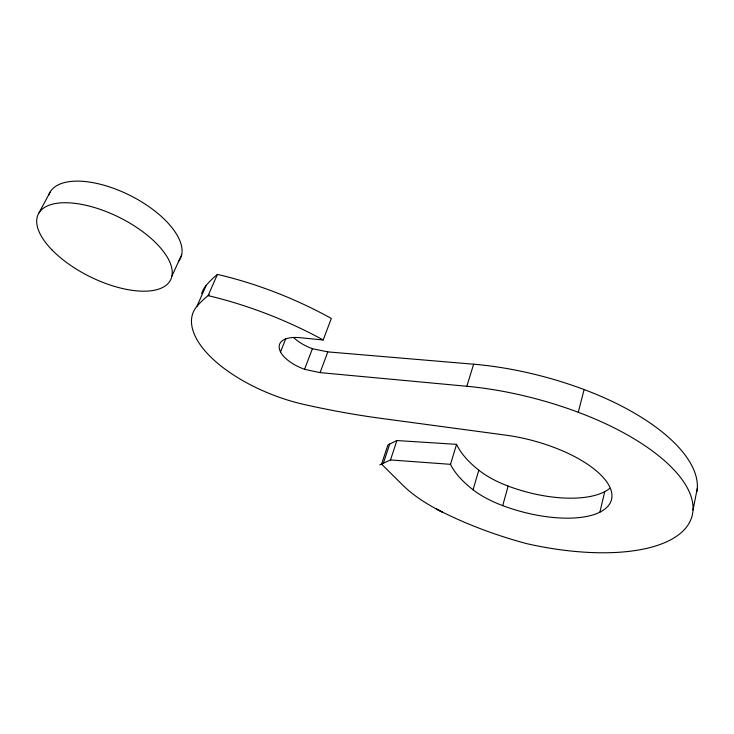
<?xml version="1.0" encoding="UTF-8"?>
<svg xmlns="http://www.w3.org/2000/svg" width="734" height="734" viewBox="0 0 734 734"><rect width="100%" height="100%" fill="white"/><g stroke="black" fill="none" stroke-linecap="round" stroke-linejoin="round"><path stroke-width="1.1" d="M693.006 510.038L697.3 488.349M379.808 464.888L390.497 459.943L450.502 464.328A126.487 52.444 14.6 0 0 473.072 489.789A65.537 26.497 15.6 0 0 502.707 505.625A84.85 34.764 15.5 0 0 599.88 512.167L604.733 491.642A87.107 37.076 15.4 0 0 609.871 488.275M604.733 491.642A84.116 35.764 15.3 0 1 508.13 486.091A64.977 27.259 15.5 0 1 478.788 470.191A125.367 53.921 14.4 0 1 456.576 444.345L396.901 440.547L387.956 444.896L381.561 464.081L402.782 485.174A116.779 46.646 16.1 0 0 434.372 507.9L442.235 512.038L436.17 508.873A204.483 86.117 15.1 0 0 526.572 543.619A172.719 71.207 15.6 0 0 690.988 519.277A172.719 71.207 15.6 0 0 578.282 412.279L584.099 389.552A185.335 78.51 15.6 0 0 473.623 364.202L327.814 351.889L312.418 348.696A30.534 14.194 21 0 1 293.793 337.723M502.707 505.625L508.13 486.091M473.072 489.789L478.788 470.191M450.502 464.328L456.576 444.345M285.865 338.447L280.535 351.944A30.819 13.818 20.9 0 0 304.555 369.321L320.061 372.615L466.833 386.267L473.623 364.202M390.497 459.943L396.901 440.547M383.332 463.255L389.726 444.033M320.061 372.615L327.814 351.889M280.535 351.944A34.681 15.57 20.8 0 1 300.013 337.695L323.189 339.989L331.318 318.473A190.932 79.988 21.8 0 0 217.411 274.406A301.059 135.707 16.7 0 0 206.116 285.489A109.201 50.453 21.3 0 0 201.657 293.481M304.555 369.321L312.418 348.696M217.411 274.406L208.126 295.628A303.867 132.092 16.8 0 0 196.923 306.362A110.219 49.114 21.2 0 0 198.932 342.833A102.439 45.49 21.3 0 0 304.05 404.462A770.241 491.064 33.2 0 0 384.543 418.83L506.634 435.262A92.337 37.764 15.6 0 1 563.373 451.226A87.869 36.049 15.5 0 1 599.88 512.167M196.923 306.362L206.116 285.489M171.93 276.03L181.674 254.781M38.957 212.97L50.27 191.813M209.3 294.71L208.126 295.628A192.565 77.74 21.7 0 1 323.189 339.989M466.833 386.267A186.95 76.327 15.7 0 1 578.282 412.279M584.099 389.552A171.215 73.235 15.4 0 1 696.933 491.642M48.829 194.868A73.143 33.938 26.7 0 1 131.606 196.226A73.143 33.938 26.7 0 1 178.362 261.689M52.197 250.129A73.868 33.067 26.4 0 0 167.985 283.581A73.868 33.067 26.4 0 0 93.273 207.181A73.868 33.067 26.4 0 0 52.197 250.129"/></g></svg>
